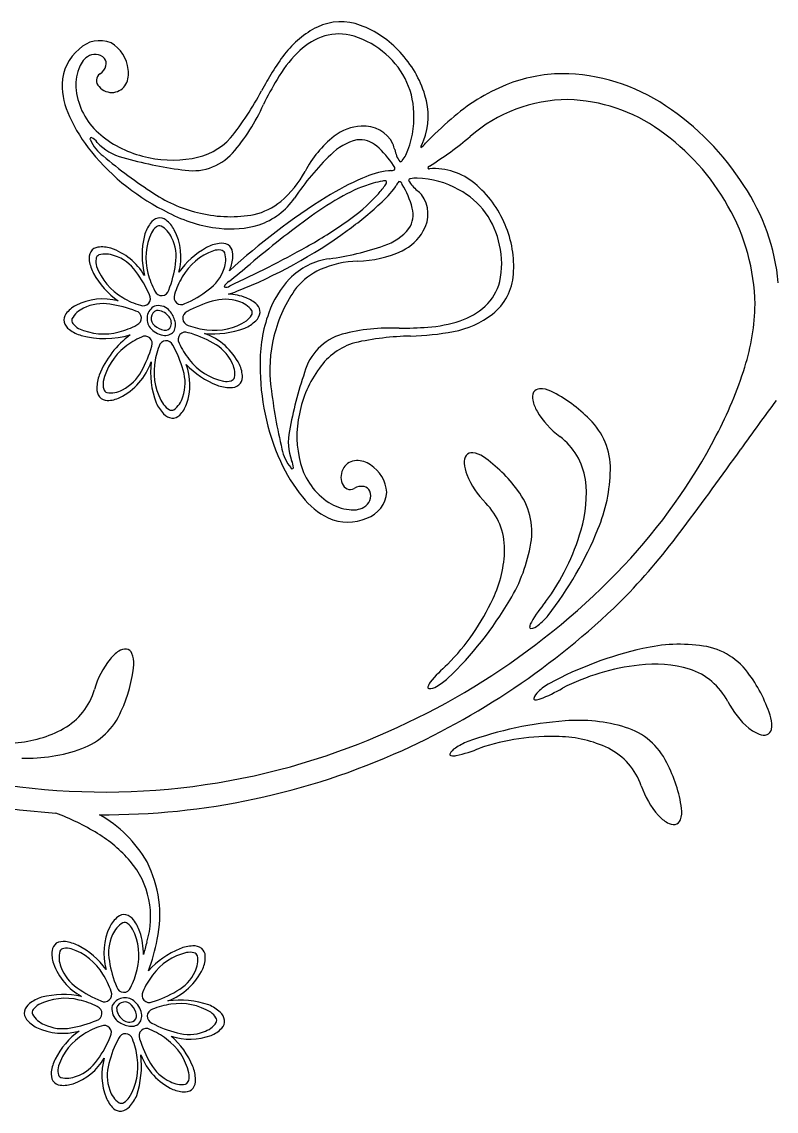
# Model space of a CAD drawing. Extents: x -4 to 4, y -4.07 to 4.07.
# Drawn here: x 0.867 to 1.627, y -3.718 to -2.622 of the extents above; entities that cross this region are included whole.
import ezdxf

# ---------------------------------------------------------------- set-up
doc = ezdxf.new("R2010")
doc.units = 0

msp = doc.modelspace()

# ---------------------------------------------------------------- linework, layer by layer
at = {"color": 7, "linetype": 'CONTINUOUS'}
for centre, radius, start, end in [((1.207416, -2.7122), 0.095387, 116.602601, 142.662643), ((1.18838, -2.677415), 0.055779, 69.281668, 115.119384), ((1.173673, -2.719205), 0.100074, 41.933753, 69.870632), ((0.945401, -2.670422), 0.029787, 67.628385, 134.492219), ((0.938967, -2.673428), 0.035344, 5.967593, 59.813768), ((0.955805, -2.686232), 0.048494, 130.165983, 177.487873), ((1.356004, -2.821867), 0.280056, 143.261177, 152.167102), ((1.167767, -2.727844), 0.11027, 17.137413, 43.222566), ((0.946273, -2.675634), 0.023047, 125.499593, 163.371032), ((0.940557, -2.667596), 0.013183, 43.353092, 125.559188), ((0.943254, -2.663765), 0.008643, 345.997335, 397.142973), ((0.968658, -2.685341), 0.047362, 159.866936, 186.377079), ((0.950128, -2.680784), 0.008134, 123.524423, 228.36704), ((0.937611, -2.661803), 0.014602, 303.333455, 343.886459), ((0.949944, -2.673494), 0.024464, 333.254741, 368.795722), ((1.413408, -2.831708), 0.157839, 90.878858, 111.729743), ((1.41, -2.862282), 0.188396, 55.948176, 89.699973), ((0.985314, -2.683633), 0.077957, 180.347965, 205.304298), ((0.957661, -2.675766), 0.017045, 220.62194, 276.936208), ((0.957568, -2.676519), 0.016311, 277.58122, 330.68875), ((1.427246, -2.863203), 0.192223, 112.085736, 131.628802), ((0.989037, -2.6826), 0.06792, 186.765523, 228.458338), ((0.849511, -2.555479), 0.292219, 321.210367, 332.345168), ((1.208739, -2.716289), 0.06772, 338.141692, 378.009875), ((1.417683, -2.850824), 0.150823, 90.208925, 131.031924), ((1.412699, -2.866665), 0.166722, 54.434614, 88.475861), ((1.368746, -2.929617), 0.267309, 32.402981, 56.703462), ((1.060924, -2.650641), 0.160434, 204.414502, 219.503622), ((1.565029, -3.027664), 0.406729, 130.746339, 135.750902), ((1.379056, -2.918121), 0.228161, 29.066069, 55.077923), ((1.013898, -2.654603), 0.105363, 228.435669, 256.057511), ((1.028773, -2.694015), 0.065848, 278.486938, 317.450111), ((1.215843, -2.791618), 0.052216, 102.479122, 136.311644), ((1.20769, -2.765887), 0.025444, 48.625142, 97.066241), ((1.174316, -2.699121), 0.106106, 334.556185, 336.457674), ((1.099168, -2.478088), 0.339475, 301.701834, 310.28531), ((1.113951, -2.608195), 0.228352, 219.257279, 244.26638), ((1.164265, -2.81564), 0.091482, 32.5522, 48.812675), ((1.2602, -2.733693), 0.016885, 301.01438, 322.988255), ((1.275318, -2.7485), 0.006427, 143.825295, 177.002131), ((1.018657, -2.645011), 0.115841, 254.916155, 279.858447), ((1.36387, -2.947912), 0.26743, 134.00363, 146.200914), ((1.248256, -2.862618), 0.09181, 97.532913, 114.457505), ((1.239651, -2.815343), 0.043877, 91.881322, 94.484501), ((1.238888, -2.763643), 0.007876, 265.064666, 296.309666), ((1.239503, -2.769116), 0.003286, 331.102888, 415.257447), ((1.278459, -2.76936), 0.002608, 110.124472, 168.529088), ((1.277177, -2.768279), 0.001392, 203.813953, 291.986053), ((1.282236, -2.832924), 0.063517, 49.771306, 94.097106), ((1.322836, -3.039667), 0.283901, 113.364849, 121.699314), ((1.205627, -2.765209), 0.043886, 329.16543, 331.768151), ((1.251626, -2.788845), 0.007877, 127.342765, 158.585065), ((1.246993, -2.785865), 0.003285, 8.380476, 92.544019), ((1.171901, -2.832626), 0.091483, 14.829203, 31.089451), ((1.255461, -2.86636), 0.106343, 22.334, 50.392123), ((1.160713, -2.728441), 0.101658, 311.213558, 324.341001), ((1.416672, -2.904571), 0.213472, 5.425427, 33.620579), ((1.529588, -3.367598), 0.67156, 122.005819, 132.477008), ((1.0841, -2.759747), 0.069733, 288.221633, 325.598544), ((0.984897, -2.542066), 0.357824, 305.895746, 312.728877), ((1.399616, -2.909866), 0.206199, 1.131808, 29.836748), ((1.080458, -2.690396), 0.13987, 242.005025, 263.936208), ((1.235762, -2.815804), 0.025444, 326.575315, 375.015976), ((1.028896, -2.848447), 0.040323, 143.866047, 163.073023), ((1.007676, -2.832542), 0.01381, 106.097143, 145.249074), ((1.005885, -2.829363), 0.010294, 52.475408, 101.417125), ((0.993907, -2.845092), 0.030065, 27.669558, 52.629289), ((1.077706, -2.734774), 0.095469, 262.764746, 287.180116), ((1.216325, -2.797074), 0.052216, 287.330585, 321.162882), ((1.259736, -2.867412), 0.102821, 355.269711, 383.781736), ((1.078566, -2.856855), 0.090517, 167.138951, 192.946034), ((0.966783, -2.858555), 0.060342, 345.412196, 387.031408), ((0.898061, -2.42337), 0.504892, 291.56181, 305.981061), ((0.944922, -2.858781), 0.010293, 97.475864, 146.418674), ((0.947574, -2.878375), 0.030066, 72.667689, 97.626967), ((0.937693, -2.907429), 0.060749, 29.913548, 71.935917), ((1.094066, -2.922963), 0.084658, 119.145717, 144.459143), ((1.071812, -2.884607), 0.040326, 98.866319, 118.072157), ((1.068053, -2.858353), 0.013811, 61.097469, 100.248509), ((1.069035, -2.854838), 0.010294, 7.476115, 56.418707), ((1.142001, -2.595046), 0.267429, 277.441256, 289.638313), ((0.948437, -2.859763), 0.01381, 151.095592, 190.247745), ((0.974689, -2.856005), 0.040324, 188.865593, 208.072114), ((1.049442, -2.857489), 0.030065, 342.668463, 367.628194), ((1.186393, -2.929269), 0.069732, 98.043227, 135.420138), ((1.035129, -2.854604), 0.044614, 336.644947, 344.608146), ((1.013052, -2.833748), 0.084662, 209.144947, 234.457694), ((1.205929, -2.946086), 0.095467, 136.460895, 160.876491), ((1.305972, -2.872023), 0.056368, 308.683493, 356.064438), ((1.049614, -2.805178), 0.094108, 285.645974, 291.176922), ((0.948638, -2.961026), 0.060334, 75.408988, 117.033522), ((1.073182, -2.948895), 0.053127, 68.208331, 88.044639), ((1.082719, -2.927849), 0.030063, 45.23547, 70.19588), ((1.09666, -2.913832), 0.010293, 356.447605, 405.390416), ((1.387673, -2.902655), 0.218124, 342.220729, 359.175636), ((0.919447, -2.921931), 0.010293, 142.474441, 191.41769), ((0.935177, -2.933911), 0.030066, 117.668256, 142.62776), ((1.007671, -2.920617), 0.014655, 119.800394, 218.376964), ((1.005837, -2.920435), 0.008772, 111.0892, 232.792406), ((1.004377, -2.922653), 0.015284, 47.193286, 105.132578), ((1.003246, -2.9263), 0.014061, 38.554624, 92.302161), ((1.007424, -2.925021), 0.010125, 341.905612, 407.670932), ((0.998673, -2.927804), 0.022949, 15.093474, 45.482781), ((1.093266, -2.912492), 0.013811, 312.613648, 351.765579), ((1.246911, -2.963321), 0.139863, 159.705721, 181.637812), ((1.283746, -2.839887), 0.095384, 280.979019, 307.03974), ((0.922626, -2.92014), 0.013811, 196.097043, 235.249196), ((1.01447, -2.911158), 0.021419, 229.405767, 259.133026), ((1.011079, -2.925807), 0.006418, 264.212113, 338.43828), ((1.008344, -2.926781), 0.013432, 329.473224, 381.635474), ((1.074606, -2.893649), 0.040323, 294.791643, 313.998619), ((0.938531, -2.89892), 0.040323, 233.866864, 253.073385), ((0.95034, -2.850862), 0.089777, 254.793724, 286.667445), ((1.032165, -3.012364), 0.094044, 126.603446, 158.124863), ((1.01246, -2.916241), 0.021131, 219.614997, 260.833012), ((1.011484, -2.926011), 0.011346, 257.837285, 317.991602), ((1.059117, -2.839266), 0.096586, 265.107914, 289.59851), ((1.0299, -2.994885), 0.062982, 26.472663, 70.541713), ((1.265269, -3.230165), 0.292223, 91.296312, 102.430884), ((1.25145, -2.658055), 0.280054, 271.47471, 280.380635), ((1.220727, -3.008027), 0.065847, 106.192519, 145.15547), ((0.937277, -2.943351), 0.06335, 296.569994, 340.967523), ((1.084969, -2.974281), 0.088404, 173.327687, 200.503783), ((1.094471, -2.908505), 0.084842, 223.139529, 248.65692), ((0.977513, -2.986983), 0.058731, 340.449174, 380.392496), ((1.059074, -2.979607), 0.030064, 0.235562, 25.195292), ((1.335438, -2.969809), 0.228347, 179.375059, 204.384386), ((1.260144, -3.038848), 0.11584, 143.783475, 168.725541), ((1.205301, -2.847648), 0.408596, 332.188811, 342.684471), ((0.982733, -2.991254), 0.040322, 159.791762, 178.998966), ((1.078845, -2.979554), 0.010294, 311.447307, 360.389462), ((0.956216, -2.991124), 0.013811, 177.615768, 216.767254), ((1.077523, -2.949688), 0.040323, 249.789893, 268.997324), ((1.077392, -2.976207), 0.01381, 267.614279, 306.767545), ((1.388807, -2.998256), 0.007169, 91.44795, 149.373277), ((1.389272, -3.015725), 0.024643, 64.40619, 91.502061), ((1.3347, -3.124409), 0.146255, 44.538607, 63.518442), ((0.952868, -2.992577), 0.010294, 221.446193, 270.388566), ((0.952814, -2.972808), 0.030063, 270.235109, 295.195745), ((1.038775, -2.988337), 0.040326, 204.792248, 223.998086), ((1.393565, -2.999764), 0.012084, 154.725094, 193.616802), ((1.41783, -2.995205), 0.036762, 191.618005, 210.146862), ((3.162883, -4.160405), 1.923099, 142.997091, 144.797059), ((1.00457, -2.99645), 0.030066, 315.236286, 340.195564), ((1.249437, -3.038854), 0.105362, 167.584151, 195.205994), ((1.460551, -2.969687), 0.086522, 210.551705, 233.473268), ((1.019929, -3.006998), 0.01381, 222.614579, 261.766287), ((1.01859, -3.010393), 0.010293, 266.445549, 315.388579), ((1.391773, -3.071162), 0.06826, 358.767975, 406.282156), ((1.369039, -3.092219), 0.066412, 8.414017, 52.949901), ((1.037535, -2.760158), 0.597804, 316.847496, 332.274077), ((1.324796, -3.064855), 0.012083, 146.280389, 185.172097), ((1.320312, -3.062665), 0.007169, 83.006112, 140.931009), ((1.318207, -3.080012), 0.024643, 55.963754, 83.059626), ((1.248269, -3.179507), 0.146256, 36.095451, 55.075286), ((-1.147361, -1.110171), 3.357257, 322.983658, 324.666519), ((1.273862, -2.998478), 0.160428, 204.13817, 219.227518), ((1.213313, -3.0487), 0.067919, 195.183461, 236.876276), ((1.205506, -3.079848), 0.017045, 146.702616, 203.018609), ((1.20479, -3.079597), 0.01631, 92.951337, 146.059518), ((1.204115, -3.087772), 0.024464, 54.845705, 90.386239), ((1.199302, -3.097635), 0.035343, 3.826465, 57.673724), ((1.349468, -3.063908), 0.036762, 183.175343, 201.704428), ((1.395474, -3.044939), 0.086523, 202.108946, 225.030509), ((1.298385, -3.069754), 0.161657, 337.17171, 358.980484), ((1.197665, -3.08437), 0.008134, 195.275109, 300.117542), ((1.209116, -3.104013), 0.014603, 79.756335, 120.307562), ((1.209863, -3.098086), 0.008643, 26.498857, 77.643188), ((1.316325, -3.098082), 0.119431, 342.880147, 367.496258), ((1.210733, -3.051578), 0.077955, 218.337627, 243.294413), ((1.205233, -3.098801), 0.013183, 298.082453, 380.289957), ((1.204853, -3.093207), 0.029784, 289.14821, 356.015617), ((1.312541, -3.135218), 0.068261, 350.32601, 397.840191), ((1.20181, -3.065742), 0.047362, 237.264407, 263.774324), ((1.200568, -3.090112), 0.023045, 260.270402, 298.145186), ((1.286962, -3.152708), 0.066413, 359.971573, 404.507236), ((1.195305, -3.076862), 0.048495, 246.153855, 293.474647), ((1.208242, -3.068803), 0.231376, 323.70387, 343.829944), ((1.109371, -2.995221), 0.364813, 322.099363, 337.900063), ((0.959725, -2.707412), 0.71325, 316.330281, 323.528618), ((1.220376, -3.120114), 0.161655, 328.728978, 350.537979), ((1.23396, -3.150769), 0.119431, 334.437829, 359.054167), ((0.937626, -2.659902), 0.739275, 289.583689, 316.474788), ((0.932302, -2.652424), 0.771337, 294.349321, 314.782148), ((1.131346, -3.105938), 0.231377, 315.26125, 335.387323), ((1.044334, -3.018628), 0.364831, 313.657425, 329.45744), ((1.494476, -3.292023), 0.131872, 139.150512, 149.934321), ((1.35127, -3.181899), 0.059274, 307.212911, 320.849006), ((1.380032, -3.23112), 0.001456, 163.87833, 254.79006), ((1.392112, -3.23288), 0.013652, 149.521377, 170.878337), ((1.378444, -3.22003), 0.012554, 275.511981, 313.703992), ((0.984418, -3.286295), 0.036762, 122.572914, 141.101999), ((0.971483, -3.265266), 0.012084, 85.67841, 124.569895), ((0.971189, -3.260283), 0.007169, 22.402762, 80.327659), ((0.955042, -3.266964), 0.024643, 355.360929, 382.457027), ((1.572008, -3.608782), 0.364827, 102.57423, 118.374245), ((1.52978, -3.410023), 0.161655, 81.493667, 103.302668), ((1.543844, -3.317692), 0.06826, 34.19144, 81.705621), ((1.023526, -3.317064), 0.086522, 141.506578, 164.428368), ((1.504811, -3.387643), 0.11943, 72.977943, 97.594281), ((0.834028, -3.254871), 0.146257, 335.493452, 354.473287), ((1.381709, -3.368765), 0.131875, 130.708717, 141.492297), ((1.515802, -3.499088), 0.231381, 96.644767, 116.770385), ((1.519317, -3.336629), 0.066413, 27.524485, 72.060149), ((1.48189, -3.365167), 0.146253, 16.956704, 35.93654), ((1.289134, -3.295234), 0.013652, 141.07671, 162.43367), ((1.256219, -3.238805), 0.059278, 298.769593, 312.404774), ((1.427941, -3.339316), 0.059283, 119.630117, 133.263928), ((0.876369, -3.275426), 0.066414, 299.369048, 343.904711), ((1.277443, -3.291719), 0.001456, 155.435527, 246.346282), ((1.277501, -3.280515), 0.012554, 267.067426, 305.259214), ((1.394827, -3.306202), 0.012554, 126.772898, 164.962681), ((1.343026, -3.179852), 0.131876, 290.540078, 301.32343), ((1.384151, -3.3028), 0.001456, 185.678796, 276.591696), ((1.384414, -3.290595), 0.013652, 269.596714, 290.953674), ((1.655303, -3.266657), 0.086522, 207.001063, 229.922626), ((0.904164, -3.289127), 0.068262, 289.72316, 337.237341), ((1.598104, -3.329333), 0.024643, 348.971339, 376.067211), ((0.852042, -3.228296), 0.119433, 273.835047, 298.451385), ((1.440268, -3.689426), 0.364833, 94.082521, 109.882308), ((1.427853, -3.486606), 0.161656, 73.002427, 94.811202), ((1.455398, -3.397362), 0.068259, 25.69984, 73.214241), ((1.623067, -3.304565), 0.036762, 230.327418, 248.856503), ((1.615255, -3.332683), 0.007169, 291.102511, 349.027623), ((1.400874, -3.572615), 0.231368, 88.152597, 108.279352), ((1.406461, -3.460783), 0.11943, 64.485907, 89.102245), ((1.614556, -3.327741), 0.012083, 246.858156, 285.750086), ((0.872082, -3.201411), 0.161659, 268.126238, 289.935012), ((0.949944, -2.691816), 0.728176, 269.614394, 294.362575), ((1.309709, -3.363993), 0.012554, 118.280408, 156.469968), ((1.33757, -3.401633), 0.059281, 111.137053, 124.771322), ((1.277134, -3.231378), 0.131876, 282.048141, 292.831493), ((1.428342, -3.41247), 0.066413, 19.032709, 63.568373), ((0.950064, -2.696225), 0.700885, 256.846881, 289.621015), ((1.299653, -3.359052), 0.001456, 177.183797, 268.098452), ((1.301715, -3.347021), 0.013651, 261.107504, 282.464464), ((1.387108, -3.435168), 0.146256, 8.464656, 27.444263), ((1.57317, -3.363344), 0.086522, 198.509619, 221.431182), ((0.95164, -2.678253), 0.741788, 257.051133, 266.090238), ((0.815263, -3.647395), 0.24462, 58.491179, 69.467526), ((0.883874, -3.529675), 0.125601, 29.674585, 60.855697), ((1.53569, -3.396079), 0.036761, 221.835065, 240.364149), ((1.507342, -3.416889), 0.024644, 340.481007, 367.576879), ((1.523849, -3.417743), 0.012083, 238.367836, 277.259766), ((1.523811, -3.422734), 0.007168, 282.60701, 340.532337), ((0.872025, -3.556164), 0.137177, 40.719406, 58.788941), ((0.910598, -3.522605), 0.08605, 342.714435, 400.538126), ((0.888095, -3.521137), 0.117827, 348.065689, 387.082735), ((0.970022, -3.530837), 0.010293, 80.007704, 128.94942), ((0.968309, -3.53406), 0.013811, 36.17542, 75.327128), ((0.982387, -3.546263), 0.030064, 128.795792, 153.75575), ((0.947494, -3.550487), 0.040321, 18.351579, 37.558783), ((1.009834, -3.559046), 0.060338, 154.392958, 196.014388), ((0.916126, -3.560791), 0.073338, 359.946801, 378.276872), ((0.907527, -3.557873), 0.010293, 125.00747, 173.950281), ((0.908595, -3.561362), 0.01381, 81.176004, 120.328825), ((0.905491, -3.587698), 0.040322, 63.350591, 82.557339), ((0.8842, -3.626597), 0.084653, 36.9652, 62.279757), ((2.343594, -3.905997), 1.397422, 165.16361, 165.701043), ((0.782064, -3.500739), 0.225793, 340.253183, 348.565446), ((1.040894, -3.592376), 0.04032, 92.425509, 111.633168), ((1.040105, -3.565872), 0.01381, 54.655934, 93.808533), ((0.927179, -3.560036), 0.030064, 173.797354, 198.756858), ((1.061005, -3.638015), 0.090178, 112.821055, 137.443736), ((1.041474, -3.56249), 0.010293, 1.035645, 49.977143), ((1.021709, -3.562928), 0.030063, 336.229486, 361.189443), ((0.955978, -3.549437), 0.060747, 199.488682, 241.510828), ((0.99188, -3.54813), 0.063344, 290.454682, 334.854858), ((0.899284, -3.642075), 0.040322, 108.351806, 127.558555), ((0.908925, -3.691526), 0.090521, 78.480558, 104.285377), ((0.970901, -3.619062), 0.014653, 53.044835, 151.628979), ((0.970674, -3.617234), 0.008771, 38.627383, 160.342857), ((0.966647, -3.623958), 0.021128, 10.589886, 51.809897), ((1.026466, -3.695003), 0.088404, 70.919626, 98.095496), ((0.879634, -3.619546), 0.010293, 170.007485, 218.949639), ((0.882856, -3.621258), 0.01381, 126.173855, 165.326453), ((0.972854, -3.615721), 0.015281, 166.28808, 224.232098), ((0.97647, -3.6145), 0.014058, 179.117524, 232.872), ((0.961615, -3.626095), 0.021417, 12.291806, 42.021543), ((1.039373, -3.648471), 0.040322, 47.427393, 66.633686), ((1.057557, -3.62917), 0.01381, 9.658864, 48.810349), ((0.895061, -3.607179), 0.030066, 218.79601, 243.754835), ((0.977862, -3.609891), 0.022947, 225.940918, 256.331125), ((0.975298, -3.618705), 0.010125, 223.756306, 289.514458), ((0.976175, -3.622341), 0.006417, 292.981427, 367.213978), ((0.976387, -3.622741), 0.011346, 313.435744, 373.586427), ((1.060917, -3.627746), 0.010293, 316.035347, 364.978377), ((0.907843, -3.579736), 0.060336, 244.392628, 286.013836), ((0.975405, -3.705379), 0.084669, 126.967793, 152.276917), ((0.97708, -3.619583), 0.013432, 249.788558, 301.951244), ((1.046631, -3.614079), 0.030064, 291.22963, 316.189361), ((0.960946, -3.706138), 0.084845, 22.768365, 48.283944), ((1.036495, -3.587263), 0.058731, 251.032721, 290.974043), ((0.89085, -3.672513), 0.096589, 341.82668, 366.315463), ((1.045693, -3.639439), 0.062977, 200.882407, 244.953003), ((0.936497, -3.684076), 0.040324, 153.352721, 172.558787), ((0.899216, -3.635087), 0.05901, 289.075297, 329.310201), ((1.007882, -3.682103), 0.060336, 163.736246, 202.087596), ((1.001698, -3.688168), 0.040322, 2.426369, 21.633345), ((0.91016, -3.680972), 0.013811, 171.175326, 210.326144), ((0.90667, -3.682041), 0.010294, 215.006995, 263.949149), ((0.908834, -3.66239), 0.030063, 263.795323, 288.75528), ((1.031587, -3.688747), 0.010293, 271.03246, 319.976365), ((1.028204, -3.687378), 0.01381, 324.658654, 363.81103), ((0.979997, -3.693904), 0.030063, 201.231186, 226.190238), ((0.945607, -3.686647), 0.04032, 317.426365, 336.633797), ((1.03115, -3.668983), 0.030062, 246.227429, 271.187612), ((0.966331, -3.70819), 0.010294, 226.03519, 274.97625), ((0.964908, -3.704831), 0.013809, 279.657866, 318.81091)]:
    msp.add_arc(centre, radius, start, end, dxfattribs=at)
at = {"color": 1, "linetype": 'CONTINUOUS'}
for centre, radius, start, end in [((1.194148, -2.701867), 0.0697, 111.45735, 135.757152), ((1.186329, -2.684539), 0.050721, 77.501717, 110.397312), ((1.17775, -2.715178), 0.082509, 50.552806, 76.289963), ((1.239808, -2.747517), 0.134263, 135.396304, 149.600505), ((1.182242, -2.715084), 0.079655, 1.488422, 53.005323), ((1.481799, -2.888904), 0.41453, 149.670244, 153.667251), ((0.93005, -2.624804), 0.197281, 319.147776, 336.006266), ((1.171145, -2.718158), 0.090871, 335.485274, 363.244661), ((1.211564, -2.775348), 0.048757, 93.17717, 128.05476), ((1.21157, -2.759303), 0.03275, 26.891045, 94.744159), ((0.936877, -2.739463), 0.001398, 89.214111, 230.772533), ((0.972963, -2.724442), 0.040326, 203.537401, 233.199756), ((0.930084, -2.75239), 0.015862, 36.194504, 64.567516), ((1.249715, -2.823075), 0.109857, 128.379039, 152.515665), ((0.982267, -2.705873), 0.054139, 223.329552, 255.377234), ((0.446811, -3.004295), 0.835394, 17.704236, 18.119286), ((1.27341, -2.744557), 0.031292, 190.480014, 214.779362), ((1.277169, -2.365077), 0.511092, 230.023671, 237.154464), ((1.082892, -2.356962), 0.417254, 254.102568, 262.440236), ((1.038675, -2.716403), 0.055229, 258.852288, 317.31356), ((1.248448, -2.760632), 0.001923, 247.365951, 334.798706), ((1.221253, -2.738644), 0.036842, 321.75433, 332.136322), ((1.062701, -2.724524), 0.101538, 309.887313, 331.883669), ((1.259391, -2.917724), 0.138975, 106.06284, 119.61672), ((1.250108, -2.887314), 0.107185, 100.629308, 105.792159), ((1.231922, -2.785702), 0.004057, 53.483369, 113.002794), ((1.229145, -2.782904), 0.005212, 312.738416, 365.082041), ((1.284048, -2.766392), 0.031286, 208.859296, 233.16091), ((1.258567, -2.781617), 0.001923, 88.845452, 176.270508), ((1.266194, -2.815751), 0.036847, 91.503903, 101.884523), ((1.262304, -2.869738), 0.090868, 60.397198, 88.157037), ((1.075262, -2.68223), 0.135152, 236.142434, 257.935537), ((1.354552, -3.09131), 0.336924, 119.096777, 125.627873), ((1.090542, -2.671926), 0.183026, 304.502571, 317.332344), ((1.137739, -2.716754), 0.117945, 317.805702, 323.608295), ((0.684488, -3.391556), 0.835153, 45.522178, 45.937457), ((1.243386, -2.81525), 0.032747, 328.896416, 396.752675), ((1.269984, -2.861162), 0.079655, 10.63631, 62.153211), ((1.084753, -2.749228), 0.06845, 283.759085, 308.984664), ((1.077182, -2.685411), 0.132468, 256.83579, 280.37276), ((1.763766, -3.651457), 1.030616, 125.979251, 130.315336), ((0.926187, -2.441593), 0.465968, 299.250526, 305.114272), ((1.229005, -2.808133), 0.048756, 295.587842, 330.465208), ((0.587709, -1.82932), 1.165568, 294.786079, 299.060994), ((1.267908, -2.865145), 0.082506, 347.351794, 373.089176), ((1.208455, -2.964085), 0.10154, 91.758718, 113.754619), ((1.20318, -2.752759), 0.109854, 271.125999, 295.262851), ((0.247459, -1.849187), 1.324684, 308.689315, 309.887932), ((1.196108, -2.933356), 0.06845, 114.656331, 139.881911), ((1.080416, -2.892218), 0.010294, 118.42743, 159.327898), ((1.299169, -2.871061), 0.05072, 313.243825, 346.139869), ((1.072779, -2.883939), 0.005055, 246.764996, 314.971873), ((1.249924, -2.96847), 0.132461, 143.268785, 166.806436), ((1.287113, -2.85636), 0.069699, 287.884108, 312.183683), ((1.26648, -2.795174), 0.134268, 274.04174, 288.245257), ((1.251925, -2.971604), 0.13515, 165.706165, 187.499495), ((1.205062, -2.989213), 0.055227, 106.328338, 164.790254), ((1.238909, -3.127211), 0.197275, 87.635552, 104.494041), ((1.247233, -2.515636), 0.414468, 269.974387, 273.972081), ((1.546743, -3.109175), 0.41723, 161.201243, 169.539369), ((1.625766, -2.931494), 0.511108, 186.487618, 193.618183), ((1.189454, -3.044434), 0.054138, 168.264149, 200.31273), ((1.168687, -3.044525), 0.040327, 190.442844, 220.103847), ((1.139205, -3.070192), 0.001398, 192.875869, 334.427894), ((1.124607, -3.070539), 0.015861, 359.074187, 387.448327)]:
    msp.add_arc(centre, radius, start, end, dxfattribs=at)
at = {"color": 2, "linetype": 'CONTINUOUS'}
for centre, radius, start, end in [((1.013874, -2.842757), 0.01857, 128.159586, 151.724903), ((1.005642, -2.832373), 0.00532, 73.16292, 127.550479), ((0.994852, -2.849248), 0.025191, 24.086382, 60.692139), ((1.051174, -2.859147), 0.059272, 154.8534, 195.252038), ((0.979996, -2.858086), 0.042408, 349.931163, 386.796893), ((1.065212, -2.869954), 0.018567, 83.156651, 106.72537), ((1.066735, -2.856795), 0.00532, 28.162439, 82.549781), ((0.960039, -2.862604), 0.018567, 173.156991, 196.725029), ((0.946879, -2.861081), 0.005319, 118.159842, 172.54805), ((0.951182, -2.880646), 0.025193, 69.089549, 105.691955), ((0.946926, -2.897397), 0.042408, 34.930339, 71.796293), ((1.079996, -2.907919), 0.059269, 109.852284, 150.253366), ((1.047173, -2.861097), 0.02519, 339.086174, 375.691262), ((0.998007, -2.847817), 0.059273, 199.853336, 240.252196), ((0.895129, -2.939768), 0.109252, 23.31116, 37.595038), ((0.913426, -2.851422), 0.109236, 338.309496, 352.5952), ((1.030419, -2.856842), 0.042407, 304.931115, 341.797963), ((1.064384, -2.857646), 0.07244, 193.648347, 209.015381), ((1.090382, -2.916195), 0.07242, 148.645293, 164.016662), ((1.007815, -2.889941), 0.00735, 202.745642, 345.392478), ((0.988052, -2.80505), 0.109246, 293.310757, 307.595319), ((0.948171, -2.947819), 0.042407, 79.93079, 116.797861), ((0.941505, -3.014405), 0.109251, 68.31087, 82.594976), ((1.006277, -2.837435), 0.072418, 238.647045, 254.01887), ((0.989122, -2.900252), 0.00735, 247.747159, 390.386582), ((1.027564, -2.899037), 0.00735, 157.746063, 300.388966), ((1.087463, -3.008452), 0.109248, 105.268742, 119.552848), ((1.07175, -2.943407), 0.042408, 71.066818, 107.932772), ((1.078471, -2.927481), 0.025191, 37.171729, 73.775476), ((0.939331, -2.932964), 0.02519, 114.084632, 150.691729), ((0.980026, -2.920001), 0.00735, 292.744825, 435.384399), ((1.036388, -2.920208), 0.00735, 112.474941, 255.116028), ((1.0823, -2.907751), 0.018569, 306.138464, 329.704688), ((1.093711, -2.914484), 0.00532, 330.317227, 384.704353), ((0.922458, -2.922174), 0.00532, 163.163894, 217.549505), ((0.93284, -2.913944), 0.018568, 218.156366, 241.723724), ((0.947728, -2.863428), 0.072445, 283.649887, 299.016008), ((1.060631, -2.859789), 0.072403, 248.844181, 264.219429), ((1.060961, -2.873045), 0.05927, 262.611463, 303.010545), ((0.949232, -2.876638), 0.059276, 244.854305, 285.250499), ((1.016587, -3.005358), 0.072454, 113.851021, 129.214633), ((0.990977, -2.945449), 0.00735, 337.477312, 480.116886), ((1.031718, -2.941444), 0.00735, 67.477871, 210.115781), ((1.005431, -3.039966), 0.109259, 60.269361, 74.552097), ((1.006951, -2.996173), 0.059269, 127.611306, 168.011944), ((0.892474, -2.919173), 0.109237, 330.268957, 344.554661), ((1.072656, -2.974368), 0.072427, 158.847382, 174.217381), ((1.012213, -2.950121), 0.00735, 22.475637, 165.113244), ((0.92397, -3.001196), 0.109248, 15.269323, 29.553201), ((1.091598, -2.915852), 0.072421, 203.847485, 219.218169), ((1.040317, -2.982853), 0.042408, 26.066556, 62.932733), ((1.059377, -2.974693), 0.059272, 172.611519, 213.010379), ((0.989015, -2.985481), 0.042407, 341.065745, 377.932815), ((1.082444, -2.925466), 0.059274, 217.612036, 258.009342), ((1.056333, -2.976344), 0.02519, 352.170528, 388.775168), ((0.949568, -2.954049), 0.042409, 296.067209, 332.93227), ((1.07299, -2.965103), 0.018566, 261.138009, 284.7065), ((1.076298, -2.97793), 0.00532, 285.319201, 339.703945), ((0.967319, -2.986723), 0.018566, 171.138122, 194.706387), ((0.954492, -2.990031), 0.00532, 195.314823, 249.701299), ((0.956077, -2.970065), 0.02519, 262.171977, 298.776617), ((1.004942, -2.992206), 0.025188, 307.170408, 343.778846), ((1.024669, -2.996033), 0.018567, 216.139287, 239.705738), ((1.017937, -3.007443), 0.00532, 240.315651, 294.700395), ((0.981545, -3.55044), 0.025189, 120.733004, 157.338315), ((0.970339, -3.53384), 0.00532, 53.87654, 108.263449), ((0.962371, -3.544422), 0.018566, 29.698769, 53.266354), ((0.996614, -3.558907), 0.042404, 154.625195, 191.493606), ((0.925487, -3.561737), 0.059272, 346.172913, 386.570885), ((0.929537, -3.563587), 0.02519, 165.732485, 202.336902), ((0.909875, -3.559773), 0.00532, 98.877029, 153.264372), ((0.911724, -3.572888), 0.018565, 74.69746, 98.266632), ((0.897885, -3.611214), 0.059273, 31.173924, 71.571007), ((1.046414, -3.616466), 0.059268, 103.412444, 143.813081), ((1.035981, -3.577081), 0.018565, 76.716015, 100.284733), ((1.038969, -3.564176), 0.005319, 21.720484, 76.108692), ((1.019049, -3.566258), 0.02519, 332.648524, 369.2516), ((0.94618, -3.558917), 0.042406, 199.627015, 236.493862), ((1.063019, -3.550585), 0.109255, 188.830217, 203.113182), ((0.88767, -3.619759), 0.072464, 17.411581, 32.773595), ((0.912244, -3.560563), 0.072439, 332.408082, 347.774887), ((1.055802, -3.625848), 0.072412, 142.207173, 157.579226), ((1.002879, -3.560151), 0.042405, 298.492139, 335.359433), ((0.987245, -3.506084), 0.109246, 233.830498, 248.114605), ((0.969598, -3.591443), 0.00735, 196.036468, 338.678614), ((0.966595, -3.503942), 0.109233, 286.869649, 301.155353), ((0.910534, -3.664076), 0.059267, 76.172103, 116.57274), ((0.909365, -3.677313), 0.072428, 62.408173, 77.77726), ((0.950082, -3.601027), 0.00735, 241.040423, 383.672129), ((0.995311, -3.601758), 0.00735, 151.309918, 293.947071), ((0.882637, -3.619229), 0.005319, 143.873718, 198.261277), ((0.89322, -3.627198), 0.018567, 119.698109, 143.266147), ((0.940239, -3.619969), 0.00735, 286.034843, 428.676384), ((1.000508, -3.62287), 0.00735, 106.309718, 248.949746), ((1.026245, -3.682673), 0.072407, 97.205519, 112.579169), ((1.026244, -3.669404), 0.059266, 58.413156, 98.814016), ((1.046713, -3.634181), 0.018568, 31.718591, 55.284361), ((0.899237, -3.608023), 0.025189, 210.732424, 247.338405), ((0.899382, -3.526554), 0.109249, 278.830469, 293.114119), ((1.049375, -3.533376), 0.109257, 241.872541, 256.154821), ((1.042394, -3.614551), 0.025192, 287.650576, 324.251642), ((1.057953, -3.627167), 0.005319, 336.719518, 391.107077), ((0.907703, -3.592953), 0.042405, 244.626692, 281.493986), ((0.960005, -3.691679), 0.059266, 121.170781, 161.57253), ((0.968532, -3.701847), 0.072408, 107.405481, 122.779359), ((0.949824, -3.639486), 0.00735, 331.035203, 473.677349), ((0.971207, -3.647781), 0.00735, 16.313441, 158.944088), ((0.992319, -3.642583), 0.00735, 61.304849, 203.952139), ((0.96822, -3.703088), 0.072428, 52.208073, 67.576704), ((1.03528, -3.598803), 0.042404, 253.49054, 290.358504), ((0.854876, -3.602317), 0.109254, 323.829922, 338.112887), ((1.060704, -3.696649), 0.10926, 151.872841, 166.154893), ((0.911386, -3.673521), 0.072425, 7.206105, 22.575649), ((1.090132, -3.613869), 0.10923, 196.869403, 211.155336), ((0.977613, -3.693686), 0.059265, 13.412366, 53.813892), ((0.921685, -3.677844), 0.018565, 164.697687, 188.266405), ((0.907714, -3.643388), 0.042406, 289.626239, 326.49331), ((0.995275, -3.682553), 0.042405, 163.491099, 200.357946), ((0.924669, -3.673517), 0.059269, 328.414552, 368.813857), ((1.033925, -3.650153), 0.042404, 208.491063, 245.35925), ((0.908569, -3.679693), 0.00532, 188.873607, 243.260733), ((0.912384, -3.660031), 0.025189, 255.73124, 292.336997), ((1.016995, -3.683254), 0.018565, 346.719533, 370.287572), ((1.027818, -3.666322), 0.025189, 242.649725, 279.253472), ((1.0299, -3.686242), 0.00532, 291.720343, 346.107253), ((0.979523, -3.689668), 0.02519, 197.648901, 234.253318), ((0.959897, -3.693986), 0.018567, 301.716412, 325.282636), ((0.966909, -3.705226), 0.00532, 246.725365, 301.110976)]:
    msp.add_arc(centre, radius, start, end, dxfattribs=at)

doc.saveas('drawing.dxf')
